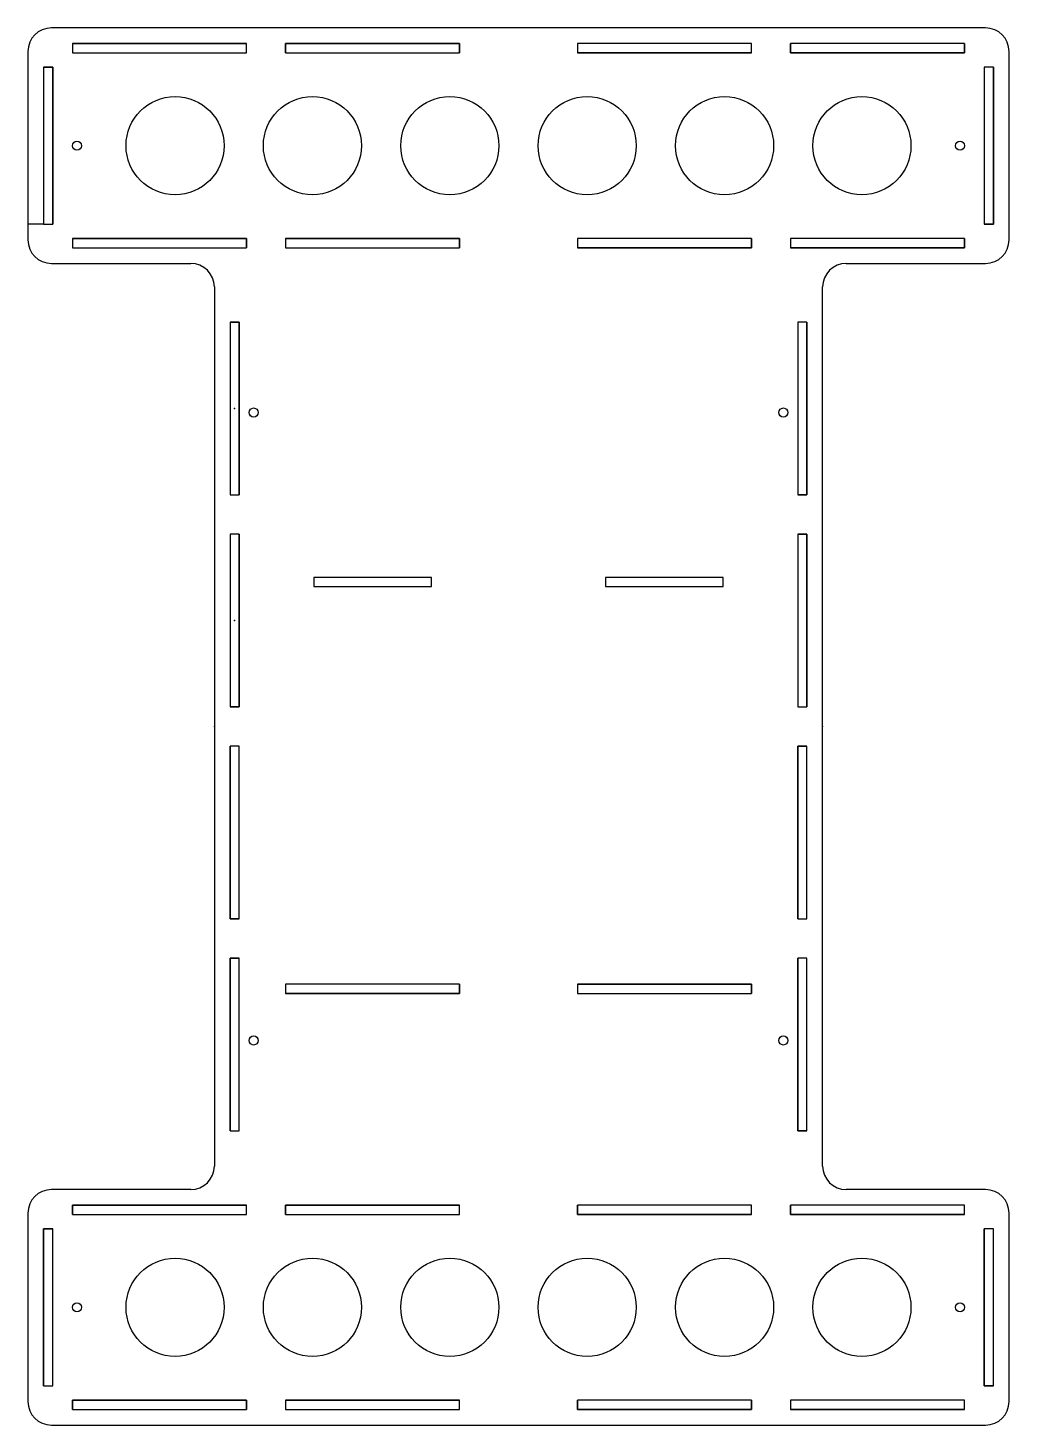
# Model space of a CAD drawing. Header units: millimetres. Extents: x -159 to 159, y -226 to 226.
import ezdxf

# ---------------------------------------------------------------- set-up
doc = ezdxf.new("R2010")
doc.units = ezdxf.units.MM
doc.header["$PDSIZE"] = -1
doc.linetypes.add('CENTERX2', pattern=[20.32, 12.7, -2.54, 2.54, -2.54])

msp = doc.modelspace()

# ---------------------------------------------------------------- linework, layer by layer
at = {"color": 7, "linetype": 'Continuous', "lineweight": 25}
for p, q in [((151.13, 226.06), (-151.13, 226.06)), ((-158.75, 218.44), (-158.75, 157.48)), ((-88.0491, 220.98), (-144.3482, 220.98)), ((-144.3482, 220.98), (-144.3482, 218.0082)), ((-144.3482, 218.0082), (-88.0491, 218.0082)), ((-88.0491, 218.0082), (-88.0491, 220.98)), ((-19.05, 220.98), (-75.3491, 220.98)), ((-75.3491, 220.98), (-75.3491, 218.0082)), ((-75.3491, 218.0082), (-19.05, 218.0082)), ((-19.05, 218.0082), (-19.05, 220.98)), ((75.3491, 220.98), (19.05, 220.98)), ((19.05, 220.98), (19.05, 218.0082)), ((19.05, 218.0082), (75.3491, 218.0082)), ((75.3491, 218.0082), (75.3491, 220.98)), ((144.3482, 220.98), (88.0491, 220.98)), ((88.0491, 220.98), (88.0491, 218.0082)), ((88.0491, 218.0082), (144.3482, 218.0082)), ((144.3482, 218.0082), (144.3482, 220.98)), ((158.75, 157.48), (158.75, 218.44)), ((-150.6982, 213.36), (-153.67, 213.36)), ((-153.67, 213.36), (-153.67, 162.56)), ((-150.6982, 162.56), (-150.6982, 213.36)), ((150.6982, 213.36), (150.6982, 162.56)), ((153.67, 213.36), (150.6982, 213.36)), ((153.67, 162.56), (153.67, 213.36)), ((-153.67, 162.56), (-150.6982, 162.56)), ((150.6982, 162.56), (153.67, 162.56)), ((-88.0491, 157.9118), (-144.3482, 157.9118)), ((-144.3482, 157.9118), (-144.3482, 154.94)), ((-144.3482, 154.94), (-88.0491, 154.94)), ((-88.0491, 154.94), (-88.0491, 157.9118)), ((-19.05, 157.9118), (-75.3491, 157.9118)), ((-75.3491, 157.9118), (-75.3491, 154.94)), ((-75.3491, 154.94), (-19.05, 154.94)), ((-19.05, 154.94), (-19.05, 157.9118)), ((19.05, 157.9118), (19.05, 154.94)), ((75.3491, 157.9118), (19.05, 157.9118)), ((19.05, 154.94), (75.3491, 154.94)), ((75.3491, 154.94), (75.3491, 157.9118)), ((144.3482, 157.9118), (88.0491, 157.9118)), ((88.0491, 157.9118), (88.0491, 154.94)), ((88.0491, 154.94), (144.3482, 154.94)), ((144.3482, 154.94), (144.3482, 157.9118)), ((-151.13, 149.86), (-106.045, 149.86)), ((106.045, 149.86), (151.13, 149.86)), ((-98.425, 142.24), (-98.425, -142.24)), ((98.425, -142.24), (98.425, 142.24)), ((-93.345, 130.81), (-93.345, 74.93)), ((-90.3732, 130.81), (-93.345, 130.81)), ((-90.3732, 74.93), (-90.3732, 130.81)), ((90.3732, 130.81), (90.3732, 74.93)), ((93.345, 130.81), (90.3732, 130.81)), ((93.345, 74.93), (93.345, 130.81)), ((-93.345, 74.93), (-90.3732, 74.93)), ((90.3732, 74.93), (93.345, 74.93)), ((-93.345, 62.23), (-93.345, 6.35)), ((-90.3732, 62.23), (-93.345, 62.23)), ((-90.3732, 6.35), (-90.3732, 62.23)), ((93.345, 62.23), (90.3732, 62.23)), ((90.3732, 62.23), (90.3732, 6.35)), ((93.345, 6.35), (93.345, 62.23)), ((-66.2495, 48.26), (-66.2495, 45.2882)), ((-28.1496, 48.26), (-66.2495, 48.26)), ((-66.2495, 45.2882), (-28.1496, 45.2882)), ((-28.1496, 45.2882), (-28.1496, 48.26)), ((66.2495, 48.26), (28.1496, 48.26)), ((28.1496, 48.26), (28.1496, 45.2882)), ((28.1496, 45.2882), (66.2495, 45.2882)), ((66.2495, 45.2882), (66.2495, 48.26)), ((-93.345, 6.35), (-90.3732, 6.35)), ((90.3732, 6.35), (93.345, 6.35)), ((-93.345, -6.35), (-93.345, -62.23)), ((-90.3732, -6.35), (-93.345, -6.35)), ((-90.3732, -62.23), (-90.3732, -6.35)), ((93.345, -6.35), (90.3732, -6.35)), ((90.3732, -6.35), (90.3732, -62.23)), ((93.345, -62.23), (93.345, -6.35)), ((-93.345, -62.23), (-90.3732, -62.23)), ((90.3732, -62.23), (93.345, -62.23)), ((-90.3732, -74.93), (-93.345, -74.93)), ((-93.345, -74.93), (-93.345, -130.81)), ((-90.3732, -130.81), (-90.3732, -74.93)), ((90.3732, -74.93), (90.3732, -130.81)), ((93.345, -74.93), (90.3732, -74.93)), ((93.345, -130.81), (93.345, -74.93)), ((-19.05, -83.3882), (-75.3491, -83.3882)), ((-75.3491, -83.3882), (-75.3491, -86.36)), ((-19.05, -86.36), (-19.05, -83.3882)), ((75.3491, -83.3882), (19.05, -83.3882)), ((19.05, -83.3882), (19.05, -86.36)), ((75.3491, -86.36), (75.3491, -83.3882)), ((-75.3491, -86.36), (-19.05, -86.36)), ((19.05, -86.36), (75.3491, -86.36)), ((-93.345, -130.81), (-90.3732, -130.81)), ((90.3732, -130.81), (93.345, -130.81)), ((-106.045, -149.86), (-151.13, -149.86)), ((151.13, -149.86), (106.045, -149.86)), ((-158.75, -157.48), (-158.75, -218.44)), ((-88.0491, -154.94), (-144.3482, -154.94)), ((-144.3482, -154.94), (-144.3482, -157.9118)), ((-144.3482, -157.9118), (-88.0491, -157.9118)), ((-88.0491, -157.9118), (-88.0491, -154.94)), ((-19.05, -154.94), (-75.3491, -154.94)), ((-75.3491, -154.94), (-75.3491, -157.9118)), ((-75.3491, -157.9118), (-19.05, -157.9118)), ((-19.05, -157.9118), (-19.05, -154.94)), ((75.3491, -154.94), (19.05, -154.94)), ((19.05, -154.94), (19.05, -157.9118)), ((19.05, -157.9118), (75.3491, -157.9118)), ((75.3491, -157.9118), (75.3491, -154.94)), ((88.0491, -154.94), (88.0491, -157.9118)), ((144.3482, -154.94), (88.0491, -154.94)), ((88.0491, -157.9118), (144.3482, -157.9118)), ((144.3482, -157.9118), (144.3482, -154.94)), ((158.75, -218.44), (158.75, -157.48)), ((-150.6982, -162.56), (-153.67, -162.56)), ((-153.67, -162.56), (-153.67, -213.36)), ((-150.6982, -213.36), (-150.6982, -162.56)), ((150.6982, -162.56), (150.6982, -213.36)), ((153.67, -162.56), (150.6982, -162.56)), ((153.67, -213.36), (153.67, -162.56)), ((-153.67, -213.36), (-150.6982, -213.36)), ((150.6982, -213.36), (153.67, -213.36)), ((-88.0491, -218.0082), (-144.3482, -218.0082)), ((-144.3482, -218.0082), (-144.3482, -220.98)), ((-144.3482, -220.98), (-88.0491, -220.98)), ((-88.0491, -220.98), (-88.0491, -218.0082)), ((-19.05, -218.0082), (-75.3491, -218.0082)), ((-75.3491, -218.0082), (-75.3491, -220.98)), ((-75.3491, -220.98), (-19.05, -220.98)), ((-19.05, -220.98), (-19.05, -218.0082)), ((75.3491, -218.0082), (19.05, -218.0082)), ((19.05, -218.0082), (19.05, -220.98)), ((19.05, -220.98), (75.3491, -220.98)), ((75.3491, -220.98), (75.3491, -218.0082)), ((144.3482, -218.0082), (88.0491, -218.0082)), ((88.0491, -218.0082), (88.0491, -220.98)), ((88.0491, -220.98), (144.3482, -220.98)), ((144.3482, -220.98), (144.3482, -218.0082)), ((-151.13, -226.06), (151.13, -226.06))]:
    msp.add_line(p, q, dxfattribs=at)
at = {"color": 7, "linetype": 'Continuous'}
for p, q in [((-144.3482, 220.98), (-88.0491, 220.98)), ((-144.3482, 220.98), (-144.3482, 218.0082)), ((-144.3482, 218.0082), (-88.0491, 218.0082)), ((-88.0491, 218.0082), (-88.0491, 220.98)), ((-75.3491, 218.0082), (-75.3491, 220.98)), ((-75.3491, 220.98), (-19.05, 220.98)), ((-75.3491, 218.0082), (-19.05, 218.0082)), ((-19.05, 220.98), (-19.05, 218.0082)), ((19.05, 220.98), (19.05, 218.0082)), ((75.3491, 220.98), (19.05, 220.98)), ((75.3491, 218.0082), (19.05, 218.0082)), ((75.3491, 218.0082), (75.3491, 220.98)), ((144.3482, 220.98), (88.0491, 220.98)), ((88.0491, 218.0082), (88.0491, 220.98)), ((144.3482, 218.0082), (88.0491, 218.0082)), ((144.3482, 220.98), (144.3482, 218.0082)), ((-153.67, 213.36), (-150.6982, 213.36)), ((-153.67, 213.36), (-153.67, 162.56)), ((-150.6982, 213.36), (-150.6982, 162.56)), ((153.67, 213.36), (150.6982, 213.36)), ((150.6982, 213.36), (150.6982, 162.56)), ((153.67, 213.36), (153.67, 162.56)), ((-153.67, 162.56), (-150.6982, 162.56)), ((153.67, 162.56), (150.6982, 162.56)), ((-144.3482, 157.9118), (-88.0491, 157.9118)), ((-144.3482, 157.9118), (-144.3482, 154.94)), ((-144.3482, 154.94), (-88.0491, 154.94)), ((-88.0491, 157.9118), (-88.0491, 154.94)), ((-75.3491, 157.9118), (-19.05, 157.9118)), ((-75.3491, 157.9118), (-75.3491, 154.94)), ((-75.3491, 154.94), (-19.05, 154.94)), ((-19.05, 157.9118), (-19.05, 154.94)), ((19.05, 157.9118), (19.05, 154.94)), ((75.3491, 157.9118), (19.05, 157.9118)), ((75.3491, 154.94), (19.05, 154.94)), ((75.3491, 157.9118), (75.3491, 154.94)), ((88.0491, 157.9118), (88.0491, 154.94)), ((144.3482, 157.9118), (88.0491, 157.9118)), ((144.3482, 154.94), (88.0491, 154.94)), ((144.3482, 157.9118), (144.3482, 154.94)), ((-93.345, 130.81), (-90.3732, 130.81)), ((-93.345, 130.81), (-93.345, 74.93)), ((-90.3732, 130.81), (-90.3732, 74.93)), ((90.3732, 130.81), (90.3732, 74.93)), ((93.345, 130.81), (90.3732, 130.81)), ((93.345, 130.81), (93.345, 74.93)), ((-93.345, 74.93), (-90.3732, 74.93)), ((93.345, 74.93), (90.3732, 74.93)), ((-90.3732, 62.23), (-93.345, 62.23)), ((-93.345, 62.23), (-93.345, 6.35)), ((-90.3732, 62.23), (-90.3732, 6.35)), ((90.3732, 62.23), (90.3732, 6.35)), ((90.3732, 62.23), (93.345, 62.23)), ((93.345, 62.23), (93.345, 6.35)), ((-90.3732, 6.35), (-93.345, 6.35)), ((90.3732, 6.35), (93.345, 6.35)), ((-90.3732, -6.35), (-93.345, -6.35)), ((-93.345, -62.23), (-93.345, -6.35)), ((-90.3732, -62.23), (-90.3732, -6.35)), ((90.3732, -6.35), (93.345, -6.35)), ((90.3732, -62.23), (90.3732, -6.35)), ((93.345, -62.23), (93.345, -6.35)), ((-90.3732, -62.23), (-93.345, -62.23)), ((90.3732, -62.23), (93.345, -62.23)), ((-93.345, -74.93), (-90.3732, -74.93)), ((-93.345, -130.81), (-93.345, -74.93)), ((-90.3732, -130.81), (-90.3732, -74.93)), ((93.345, -74.93), (90.3732, -74.93)), ((90.3732, -130.81), (90.3732, -74.93)), ((93.345, -130.81), (93.345, -74.93)), ((-19.05, -83.3882), (-75.3491, -83.3882)), ((-75.3491, -83.3882), (-75.3491, -86.36)), ((-19.05, -83.3882), (-19.05, -86.36)), ((19.05, -83.3882), (75.3491, -83.3882)), ((19.05, -83.3882), (19.05, -86.36)), ((75.3491, -83.3882), (75.3491, -86.36)), ((-19.05, -86.36), (-75.3491, -86.36)), ((19.05, -86.36), (75.3491, -86.36)), ((-93.345, -130.81), (-90.3732, -130.81)), ((93.345, -130.81), (90.3732, -130.81)), ((-144.3482, -154.94), (-88.0491, -154.94)), ((-144.3482, -157.9118), (-144.3482, -154.94)), ((-144.3482, -157.9118), (-88.0491, -157.9118)), ((-88.0491, -157.9118), (-88.0491, -154.94)), ((-75.3491, -157.9118), (-75.3491, -154.94)), ((-75.3491, -154.94), (-19.05, -154.94)), ((-75.3491, -157.9118), (-19.05, -157.9118)), ((-19.05, -157.9118), (-19.05, -154.94)), ((19.05, -157.9118), (19.05, -154.94)), ((75.3491, -154.94), (19.05, -154.94)), ((75.3491, -157.9118), (19.05, -157.9118)), ((75.3491, -157.9118), (75.3491, -154.94)), ((144.3482, -154.94), (88.0491, -154.94)), ((88.0491, -157.9118), (88.0491, -154.94)), ((144.3482, -157.9118), (88.0491, -157.9118)), ((144.3482, -157.9118), (144.3482, -154.94)), ((-153.67, -162.56), (-150.6982, -162.56)), ((-153.67, -213.36), (-153.67, -162.56)), ((-150.6982, -213.36), (-150.6982, -162.56)), ((150.6982, -213.36), (150.6982, -162.56)), ((153.67, -162.56), (150.6982, -162.56)), ((153.67, -213.36), (153.67, -162.56)), ((-153.67, -213.36), (-150.6982, -213.36)), ((153.67, -213.36), (150.6982, -213.36)), ((-144.3482, -218.0082), (-88.0491, -218.0082)), ((-144.3482, -220.98), (-144.3482, -218.0082)), ((-144.3482, -220.98), (-88.0491, -220.98)), ((-88.0491, -218.0082), (-88.0491, -220.98)), ((-75.3491, -218.0082), (-19.05, -218.0082)), ((-75.3491, -218.0082), (-75.3491, -220.98)), ((-75.3491, -220.98), (-19.05, -220.98)), ((-19.05, -220.98), (-19.05, -218.0082)), ((75.3491, -218.0082), (19.05, -218.0082)), ((19.05, -220.98), (19.05, -218.0082)), ((75.3491, -220.98), (19.05, -220.98)), ((75.3491, -218.0082), (75.3491, -220.98)), ((88.0491, -218.0082), (88.0491, -220.98)), ((144.3482, -218.0082), (88.0491, -218.0082)), ((144.3482, -220.98), (88.0491, -220.98)), ((144.3482, -220.98), (144.3482, -218.0082))]:
    msp.add_line(p, q, dxfattribs=at)
at = {"color": 7, "linetype": 'CENTERX2'}
msp.add_line((-153.67, 162.56), (-158.75, 162.56), dxfattribs=at)
at = {"color": 7, "linetype": 'Continuous'}
for centre, radius in [((-111.125, 187.96), 15.875), ((-66.675, 187.96), 15.875), ((-22.225, 187.96), 15.875), ((22.225, 187.96), 15.875), ((66.675, 187.96), 15.875), ((111.125, 187.96), 15.875), ((-142.875, 187.96), 1.4732), ((142.875, 187.96), 1.4732), ((-111.125, -187.96), 15.875), ((-66.675, -187.96), 15.875), ((-22.225, -187.96), 15.875), ((22.225, -187.96), 15.875), ((66.675, -187.96), 15.875), ((111.125, -187.96), 15.875), ((-142.875, -187.96), 1.4732), ((142.875, -187.96), 1.4732)]:
    msp.add_circle(centre, radius, dxfattribs=at)
at = {"color": 7, "linetype": 'Continuous', "lineweight": 25}
for centre, radius in [((-111.125, 187.96), 15.875), ((-66.675, 187.96), 15.875), ((-22.225, 187.96), 15.875), ((22.225, 187.96), 15.875), ((66.675, 187.96), 15.875), ((111.125, 187.96), 15.875), ((-142.875, 187.96), 1.4732), ((142.875, 187.96), 1.4732), ((-85.725, 101.6), 1.4732), ((85.725, 101.6), 1.4732), ((-85.725, -101.6), 1.4732), ((85.725, -101.6), 1.4732), ((-111.125, -187.96), 15.875), ((-66.675, -187.96), 15.875), ((-22.225, -187.96), 15.875), ((22.225, -187.96), 15.875), ((66.675, -187.96), 15.875), ((111.125, -187.96), 15.875), ((-142.875, -187.96), 1.4732), ((142.875, -187.96), 1.4732)]:
    msp.add_circle(centre, radius, dxfattribs=at)
for centre, start, end in [((-151.13, 218.44), 90, 180), ((151.13, 218.44), 0, 90), ((-151.13, 157.48), 180, 270), ((151.13, 157.48), 270, 0), ((-106.045, 142.24), 0, 90), ((106.045, 142.24), 90, 180), ((-106.045, -142.24), 270, 0), ((106.045, -142.24), 180, 270), ((-151.13, -157.48), 90, 180), ((151.13, -157.48), 0, 90), ((-151.13, -218.44), 180, 270), ((151.13, -218.44), 270, 0)]:
    msp.add_arc(centre, 7.62, start, end, dxfattribs=at)
at = {"color": 7, "linetype": 'Continuous'}
for p in [(-91.8591, 102.87), (-91.8591, 34.29), (-98.425, 0), (98.425, 0)]:
    msp.add_point(p, dxfattribs=at)

doc.saveas('drawing.dxf')
